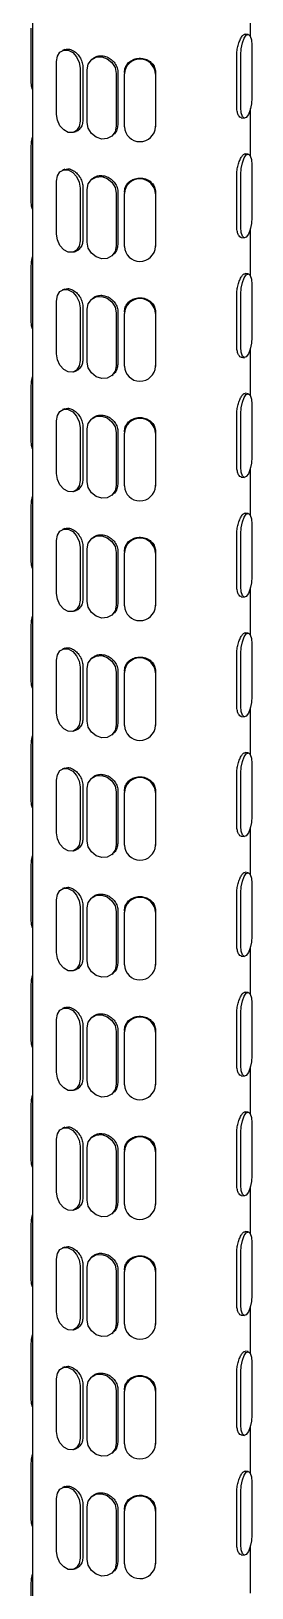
# Model space of a CAD drawing. Extents: x 0 to 951, y -2 to 427.
# Drawn here: x 307.23 to 311.65, y 148.75 to 180.01 of the extents above; entities that cross this region are included whole.
import ezdxf

# ---------------------------------------------------------------- set-up
doc = ezdxf.new("R2010")
doc.units = 0
doc.header["$LTSCALE"] = 23.1
doc.header["$MEASUREMENT"] = 0
doc.layers.get('0').update_dxf_attribs({"linetype": 'CONTINUOUS'})

msp = doc.modelspace()

# ---------------------------------------------------------------- linework, layer by layer
at = {"color": 7, "linetype": 'Continuous', "lineweight": 25}
for p, q in [((307.253, 197.255), (307.253, 125.366)), ((311.628, 179.896), (311.628, 180.854)), ((307.226, 179.004), (307.226, 180.064)), ((311.583, 179.939), (311.522, 179.947)), ((311.655, 179.727), (311.655, 178.666)), ((307.902, 179.636), (307.858, 179.619)), ((308.462, 179.452), (308.436, 179.429)), ((311.354, 178.481), (311.354, 179.542)), ((311.433, 178.471), (311.433, 179.532)), ((307.734, 178.335), (307.734, 179.396)), ((308.207, 179.26), (308.207, 178.199)), ((308.263, 179.281), (308.263, 178.22)), ((308.35, 178.171), (308.35, 179.231)), ((308.934, 179.157), (308.934, 178.097)), ((308.964, 179.184), (308.964, 178.123)), ((309.098, 179.187), (309.097, 179.159)), ((309.097, 178.086), (309.097, 179.147)), ((309.722, 179.144), (309.722, 178.084)), ((309.723, 179.173), (309.723, 178.112)), ((311.443, 178.267), (311.505, 178.259)), ((311.628, 177.491), (311.628, 178.45)), ((308.083, 177.976), (308.127, 177.993)), ((308.848, 177.899), (308.874, 177.922)), ((309.722, 178.072), (309.723, 178.1)), ((307.226, 176.6), (307.226, 177.66)), ((311.583, 177.535), (311.522, 177.543)), ((307.902, 177.232), (307.858, 177.215)), ((311.655, 177.323), (311.655, 176.262)), ((307.734, 175.931), (307.734, 176.992)), ((308.462, 177.048), (308.436, 177.025)), ((311.354, 176.077), (311.354, 177.138)), ((311.433, 176.067), (311.433, 177.128)), ((308.207, 176.856), (308.207, 175.795)), ((308.263, 176.877), (308.263, 175.816)), ((308.35, 175.767), (308.35, 176.827)), ((308.934, 176.753), (308.934, 175.693)), ((308.964, 176.78), (308.964, 175.719)), ((309.098, 176.783), (309.097, 176.754)), ((309.097, 175.682), (309.097, 176.743)), ((309.722, 176.74), (309.722, 175.679)), ((309.723, 176.768), (309.723, 175.708)), ((311.628, 175.087), (311.628, 176.046)), ((309.722, 175.668), (309.723, 175.696)), ((311.443, 175.862), (311.505, 175.855)), ((308.083, 175.571), (308.127, 175.589)), ((308.848, 175.495), (308.874, 175.518)), ((307.226, 174.195), (307.226, 175.256)), ((311.583, 175.131), (311.522, 175.139)), ((307.902, 174.828), (307.858, 174.811)), ((311.354, 173.673), (311.354, 174.734)), ((311.433, 173.663), (311.433, 174.724)), ((311.655, 174.918), (311.655, 173.858)), ((307.734, 173.527), (307.734, 174.587)), ((308.207, 174.451), (308.207, 173.391)), ((308.263, 174.473), (308.263, 173.412)), ((308.35, 173.362), (308.35, 174.423)), ((308.462, 174.644), (308.436, 174.621)), ((308.934, 174.349), (308.934, 173.288)), ((308.964, 174.376), (308.964, 173.315)), ((309.098, 174.378), (309.097, 174.35)), ((309.097, 173.278), (309.097, 174.339)), ((309.722, 174.336), (309.722, 173.275)), ((309.723, 174.364), (309.723, 173.304)), ((311.628, 172.683), (311.628, 173.642)), ((308.083, 173.167), (308.127, 173.184)), ((309.722, 173.264), (309.723, 173.292)), ((311.443, 173.458), (311.505, 173.45)), ((307.226, 171.791), (307.226, 172.852)), ((308.848, 173.091), (308.874, 173.114)), ((311.583, 172.727), (311.522, 172.735)), ((307.902, 172.424), (307.858, 172.407)), ((308.462, 172.24), (308.436, 172.217)), ((311.354, 171.269), (311.354, 172.33)), ((311.433, 171.259), (311.433, 172.32)), ((311.655, 172.514), (311.655, 171.454)), ((307.734, 171.123), (307.734, 172.183)), ((308.207, 172.047), (308.207, 170.987)), ((308.263, 172.069), (308.263, 171.008)), ((308.35, 170.958), (308.35, 172.019)), ((308.934, 171.945), (308.934, 170.884)), ((308.964, 171.971), (308.964, 170.911)), ((309.098, 171.974), (309.097, 171.946)), ((309.097, 170.874), (309.097, 171.935)), ((309.722, 171.932), (309.722, 170.871)), ((309.723, 171.96), (309.723, 170.899)), ((311.443, 171.054), (311.505, 171.046)), ((311.628, 170.279), (311.628, 171.237)), ((308.083, 170.763), (308.127, 170.78)), ((308.848, 170.686), (308.874, 170.709)), ((309.722, 170.86), (309.723, 170.888)), ((307.226, 169.387), (307.226, 170.448)), ((311.583, 170.323), (311.522, 170.331)), ((311.655, 170.11), (311.655, 169.049)), ((307.734, 168.718), (307.734, 169.779)), ((307.902, 170.02), (307.858, 170.003)), ((308.462, 169.836), (308.436, 169.813)), ((311.354, 168.865), (311.354, 169.925)), ((311.433, 168.855), (311.433, 169.915)), ((308.207, 169.643), (308.207, 168.582)), ((308.263, 169.664), (308.263, 168.604)), ((308.35, 168.554), (308.35, 169.615)), ((308.934, 169.541), (308.934, 168.48)), ((308.964, 169.567), (308.964, 168.507)), ((309.098, 169.57), (309.097, 169.542)), ((309.097, 168.47), (309.097, 169.53)), ((309.722, 169.528), (309.722, 168.467)), ((309.723, 169.556), (309.723, 168.495)), ((311.628, 167.875), (311.628, 168.833)), ((309.722, 168.455), (309.723, 168.484)), ((311.443, 168.65), (311.505, 168.642)), ((308.083, 168.359), (308.127, 168.376)), ((308.848, 168.282), (308.874, 168.305)), ((307.226, 166.983), (307.226, 168.044)), ((311.583, 167.919), (311.522, 167.926)), ((307.902, 167.616), (307.858, 167.598)), ((311.655, 167.706), (311.655, 166.645)), ((307.734, 166.314), (307.734, 167.375)), ((308.207, 167.239), (308.207, 166.178)), ((308.263, 167.26), (308.263, 166.2)), ((308.35, 166.15), (308.35, 167.211)), ((308.462, 167.431), (308.436, 167.408)), ((311.354, 166.461), (311.354, 167.521)), ((311.433, 166.451), (311.433, 167.511)), ((308.934, 167.137), (308.934, 166.076)), ((308.964, 167.163), (308.964, 166.102)), ((309.098, 167.166), (309.097, 167.138)), ((309.097, 166.066), (309.097, 167.126)), ((309.722, 167.123), (309.722, 166.063)), ((309.723, 167.152), (309.723, 166.091)), ((311.628, 165.471), (311.628, 166.429)), ((308.083, 165.955), (308.127, 165.972)), ((309.722, 166.051), (309.723, 166.08)), ((311.443, 166.246), (311.505, 166.238)), ((308.848, 165.878), (308.874, 165.901)), ((307.226, 164.579), (307.226, 165.639)), ((311.583, 165.514), (311.522, 165.522)), ((307.902, 165.211), (307.858, 165.194)), ((308.462, 165.027), (308.436, 165.004)), ((311.354, 164.056), (311.354, 165.117)), ((311.433, 164.046), (311.433, 165.107)), ((311.655, 165.302), (311.655, 164.241)), ((307.734, 163.91), (307.734, 164.971)), ((308.207, 164.835), (308.207, 163.774)), ((308.263, 164.856), (308.263, 163.795)), ((308.35, 163.746), (308.35, 164.806)), ((308.934, 164.732), (308.934, 163.672)), ((308.964, 164.759), (308.964, 163.698)), ((309.098, 164.762), (309.097, 164.734)), ((309.097, 163.661), (309.097, 164.722)), ((309.722, 164.719), (309.722, 163.659)), ((309.723, 164.748), (309.723, 163.687)), ((311.443, 163.842), (311.505, 163.834)), ((311.628, 163.067), (311.628, 164.025)), ((308.083, 163.551), (308.127, 163.568)), ((308.848, 163.474), (308.874, 163.497)), ((309.722, 163.647), (309.723, 163.675)), ((307.226, 162.175), (307.226, 163.235)), ((311.583, 163.11), (311.522, 163.118)), ((311.655, 162.898), (311.655, 161.837)), ((307.734, 161.506), (307.734, 162.567)), ((307.902, 162.807), (307.858, 162.79)), ((308.462, 162.623), (308.436, 162.6)), ((311.354, 161.652), (311.354, 162.713)), ((311.433, 161.642), (311.433, 162.703)), ((308.207, 162.431), (308.207, 161.37)), ((308.263, 162.452), (308.263, 161.391)), ((308.35, 161.342), (308.35, 162.402)), ((308.934, 162.328), (308.934, 161.268)), ((308.964, 162.355), (308.964, 161.294)), ((309.098, 162.358), (309.097, 162.329)), ((309.097, 161.257), (309.097, 162.318)), ((309.722, 162.315), (309.722, 161.254)), ((309.723, 162.343), (309.723, 161.283)), ((311.628, 160.662), (311.628, 161.621)), ((311.443, 161.437), (311.505, 161.43)), ((308.083, 161.146), (308.127, 161.164)), ((308.848, 161.07), (308.874, 161.093)), ((309.722, 161.243), (309.723, 161.271)), ((307.226, 159.77), (307.226, 160.831)), ((311.583, 160.706), (311.522, 160.714)), ((307.902, 160.403), (307.858, 160.386)), ((311.655, 160.494), (311.655, 159.433)), ((307.734, 159.102), (307.734, 160.162)), ((308.207, 160.026), (308.207, 158.966)), ((308.263, 160.048), (308.263, 158.987)), ((308.462, 160.219), (308.436, 160.196)), ((311.354, 159.248), (311.354, 160.309)), ((311.433, 159.238), (311.433, 160.299)), ((308.35, 158.937), (308.35, 159.998)), ((308.934, 159.924), (308.934, 158.863)), ((308.964, 159.951), (308.964, 158.89)), ((309.098, 159.953), (309.097, 159.925)), ((309.097, 158.853), (309.097, 159.914)), ((309.722, 159.911), (309.722, 158.85)), ((309.723, 159.939), (309.723, 158.879)), ((311.628, 158.258), (311.628, 159.217)), ((309.722, 158.839), (309.723, 158.867)), ((311.443, 159.033), (311.505, 159.025)), ((308.083, 158.742), (308.127, 158.759)), ((308.848, 158.666), (308.874, 158.689)), ((307.226, 157.366), (307.226, 158.427)), ((311.583, 158.302), (311.522, 158.31)), ((307.902, 157.999), (307.858, 157.982)), ((311.354, 156.844), (311.354, 157.905)), ((311.433, 156.834), (311.433, 157.895)), ((311.655, 158.089), (311.655, 157.029)), ((307.734, 156.698), (307.734, 157.758)), ((308.207, 157.622), (308.207, 156.562)), ((308.263, 157.644), (308.263, 156.583)), ((308.35, 156.533), (308.35, 157.594)), ((308.462, 157.815), (308.436, 157.792)), ((308.964, 157.546), (308.964, 156.486)), ((309.098, 157.549), (309.097, 157.521)), ((309.723, 157.535), (309.723, 156.474)), ((308.934, 157.52), (308.934, 156.459)), ((309.097, 156.449), (309.097, 157.51)), ((309.722, 157.507), (309.722, 156.446)), ((311.443, 156.629), (311.505, 156.621)), ((311.628, 155.854), (311.628, 156.813)), ((308.083, 156.338), (308.127, 156.355)), ((308.848, 156.261), (308.874, 156.284)), ((309.722, 156.435), (309.723, 156.463)), ((307.226, 154.962), (307.226, 156.023)), ((311.583, 155.898), (311.522, 155.906)), ((311.655, 155.685), (311.655, 154.625)), ((307.734, 154.293), (307.734, 155.354)), ((307.902, 155.595), (307.858, 155.578)), ((308.462, 155.411), (308.436, 155.388)), ((311.354, 154.44), (311.354, 155.5)), ((311.433, 154.43), (311.433, 155.49)), ((308.207, 155.218), (308.207, 154.157)), ((308.263, 155.239), (308.263, 154.179)), ((308.35, 154.129), (308.35, 155.19)), ((308.934, 155.116), (308.934, 154.055)), ((308.964, 155.142), (308.964, 154.082)), ((309.098, 155.145), (309.097, 155.117)), ((309.097, 154.045), (309.097, 155.105)), ((309.722, 155.103), (309.722, 154.042)), ((309.723, 155.131), (309.723, 154.07)), ((311.628, 153.45), (311.628, 154.408)), ((311.443, 154.225), (311.505, 154.217)), ((308.083, 153.934), (308.127, 153.951)), ((308.848, 153.857), (308.874, 153.88)), ((309.722, 154.031), (309.723, 154.059)), ((307.226, 152.558), (307.226, 153.619)), ((311.583, 153.494), (311.522, 153.501)), ((307.902, 153.191), (307.858, 153.173)), ((311.655, 153.281), (311.655, 152.22)), ((307.734, 151.889), (307.734, 152.95)), ((308.263, 152.835), (308.263, 151.775)), ((308.462, 153.006), (308.436, 152.983)), ((311.354, 152.036), (311.354, 153.096)), ((311.433, 152.026), (311.433, 153.086)), ((308.207, 152.814), (308.207, 151.753)), ((308.35, 151.725), (308.35, 152.786)), ((308.934, 152.712), (308.934, 151.651)), ((308.964, 152.738), (308.964, 151.677)), ((309.098, 152.741), (309.097, 152.713)), ((309.097, 151.641), (309.097, 152.701)), ((309.722, 152.698), (309.722, 151.638)), ((309.723, 152.727), (309.723, 151.666)), ((311.628, 151.046), (311.628, 152.004)), ((309.722, 151.626), (309.723, 151.655)), ((311.443, 151.821), (311.505, 151.813)), ((308.083, 151.53), (308.127, 151.547)), ((308.848, 151.453), (308.874, 151.476)), ((307.226, 150.154), (307.226, 151.214)), ((311.583, 151.089), (311.522, 151.097)), ((307.902, 150.786), (307.858, 150.769)), ((311.354, 149.631), (311.354, 150.692)), ((311.433, 149.621), (311.433, 150.682)), ((311.655, 150.877), (311.655, 149.816)), ((307.734, 149.485), (307.734, 150.546)), ((308.207, 150.41), (308.207, 149.349)), ((308.263, 150.431), (308.263, 149.371)), ((308.35, 149.321), (308.35, 150.381)), ((308.462, 150.602), (308.436, 150.579)), ((308.964, 150.334), (308.964, 149.273)), ((309.098, 150.337), (309.097, 150.309)), ((308.934, 150.307), (308.934, 149.247)), ((309.097, 149.236), (309.097, 150.297)), ((309.722, 150.294), (309.722, 149.234)), ((309.723, 150.323), (309.723, 149.262)), ((311.443, 149.417), (311.505, 149.409)), ((311.628, 148.642), (311.628, 149.6)), ((308.083, 149.126), (308.127, 149.143)), ((309.722, 149.222), (309.723, 149.25)), ((307.226, 147.75), (307.226, 148.81)), ((308.848, 149.049), (308.874, 149.072))]:
    msp.add_line(p, q, dxfattribs=at)
at = {"color": 7, "linetype": 'Continuous', "lineweight": 25, "flags": 128}
for points in [[(311.433, 179.532), (311.441, 179.652), (311.465, 179.769), (311.501, 179.864), (311.544, 179.924), (311.586, 179.939), (311.622, 179.907), (311.646, 179.832), (311.655, 179.727)], [(307.734, 179.396), (307.752, 179.503), (307.803, 179.584), (307.88, 179.626), (307.97, 179.622), (308.061, 179.574), (308.138, 179.488), (308.189, 179.378), (308.207, 179.26)], [(308.35, 179.231), (308.372, 179.341), (308.435, 179.429), (308.53, 179.481), (308.642, 179.489), (308.754, 179.452), (308.848, 179.377), (308.912, 179.273), (308.934, 179.157)], [(307.253, 178.835), (307.234, 178.898), (307.226, 179.004)], [(311.655, 178.666), (311.646, 178.546), (311.622, 178.429), (311.586, 178.334), (311.544, 178.274), (311.501, 178.259), (311.465, 178.292), (311.441, 178.366), (311.433, 178.471)], [(308.207, 178.199), (308.189, 178.091), (308.138, 178.011), (308.061, 177.969), (307.97, 177.972), (307.88, 178.021), (307.803, 178.107), (307.752, 178.217), (307.734, 178.335)], [(308.934, 178.097), (308.912, 177.987), (308.848, 177.899), (308.754, 177.847), (308.642, 177.839), (308.53, 177.876), (308.435, 177.952), (308.372, 178.055), (308.35, 178.171)], [(307.226, 177.66), (307.234, 177.78), (307.253, 177.876)], [(311.433, 177.128), (311.441, 177.248), (311.465, 177.365), (311.501, 177.46), (311.544, 177.52), (311.586, 177.535), (311.622, 177.502), (311.646, 177.428), (311.655, 177.323)], [(307.734, 176.992), (307.752, 177.099), (307.803, 177.18), (307.88, 177.222), (307.97, 177.218), (308.061, 177.17), (308.138, 177.084), (308.189, 176.973), (308.207, 176.856)], [(308.35, 176.827), (308.372, 176.937), (308.435, 177.025), (308.53, 177.077), (308.642, 177.085), (308.754, 177.048), (308.848, 176.972), (308.912, 176.869), (308.934, 176.753)], [(307.253, 176.431), (307.234, 176.494), (307.226, 176.6)], [(311.655, 176.262), (311.646, 176.142), (311.622, 176.025), (311.586, 175.93), (311.544, 175.87), (311.501, 175.855), (311.465, 175.887), (311.441, 175.962), (311.433, 176.067)], [(308.207, 175.795), (308.189, 175.687), (308.138, 175.606), (308.061, 175.565), (307.97, 175.568), (307.88, 175.617), (307.803, 175.703), (307.752, 175.813), (307.734, 175.931)], [(308.934, 175.693), (308.912, 175.583), (308.848, 175.495), (308.754, 175.443), (308.642, 175.435), (308.53, 175.472), (308.435, 175.547), (308.372, 175.651), (308.35, 175.767)], [(307.226, 175.256), (307.234, 175.376), (307.253, 175.472)], [(311.433, 174.724), (311.441, 174.844), (311.465, 174.961), (311.501, 175.056), (311.544, 175.116), (311.586, 175.131), (311.622, 175.098), (311.646, 175.024), (311.655, 174.918)], [(307.734, 174.587), (307.752, 174.695), (307.803, 174.776), (307.88, 174.818), (307.97, 174.814), (308.061, 174.766), (308.138, 174.68), (308.189, 174.569), (308.207, 174.451)], [(308.35, 174.423), (308.372, 174.533), (308.435, 174.621), (308.53, 174.672), (308.642, 174.681), (308.754, 174.644), (308.848, 174.568), (308.912, 174.465), (308.934, 174.349)], [(307.253, 174.027), (307.234, 174.09), (307.226, 174.195)], [(311.655, 173.858), (311.646, 173.738), (311.622, 173.621), (311.586, 173.526), (311.544, 173.466), (311.501, 173.451), (311.465, 173.483), (311.441, 173.558), (311.433, 173.663)], [(308.207, 173.391), (308.189, 173.283), (308.138, 173.202), (308.061, 173.161), (307.97, 173.164), (307.88, 173.213), (307.803, 173.299), (307.752, 173.409), (307.734, 173.527)], [(308.934, 173.288), (308.912, 173.179), (308.848, 173.091), (308.754, 173.039), (308.642, 173.031), (308.53, 173.067), (308.435, 173.143), (308.372, 173.247), (308.35, 173.362)], [(307.226, 172.852), (307.234, 172.972), (307.253, 173.068)], [(311.433, 172.32), (311.441, 172.44), (311.465, 172.556), (311.501, 172.652), (311.544, 172.712), (311.586, 172.726), (311.622, 172.694), (311.646, 172.62), (311.655, 172.514)], [(307.734, 172.183), (307.752, 172.291), (307.803, 172.372), (307.88, 172.413), (307.97, 172.41), (308.061, 172.361), (308.138, 172.275), (308.189, 172.165), (308.207, 172.047)], [(308.35, 172.019), (308.372, 172.129), (308.435, 172.216), (308.53, 172.268), (308.642, 172.277), (308.754, 172.24), (308.848, 172.164), (308.912, 172.061), (308.934, 171.945)], [(307.253, 171.622), (307.234, 171.686), (307.226, 171.791)], [(311.655, 171.454), (311.646, 171.333), (311.622, 171.217), (311.586, 171.121), (311.544, 171.062), (311.501, 171.047), (311.465, 171.079), (311.441, 171.154), (311.433, 171.259)], [(308.207, 170.987), (308.189, 170.879), (308.138, 170.798), (308.061, 170.756), (307.97, 170.76), (307.88, 170.808), (307.803, 170.894), (307.752, 171.005), (307.734, 171.123)], [(307.226, 170.448), (307.234, 170.568), (307.253, 170.664)], [(308.934, 170.884), (308.912, 170.774), (308.848, 170.687), (308.754, 170.635), (308.642, 170.627), (308.53, 170.663), (308.435, 170.739), (308.372, 170.843), (308.35, 170.958)], [(311.433, 169.915), (311.441, 170.036), (311.465, 170.152), (311.501, 170.248), (311.544, 170.307), (311.586, 170.322), (311.622, 170.29), (311.646, 170.215), (311.655, 170.11)], [(307.734, 169.779), (307.752, 169.887), (307.803, 169.968), (307.88, 170.009), (307.97, 170.006), (308.061, 169.957), (308.138, 169.871), (308.189, 169.761), (308.207, 169.643)], [(308.35, 169.615), (308.372, 169.725), (308.435, 169.812), (308.53, 169.864), (308.642, 169.872), (308.754, 169.836), (308.848, 169.76), (308.912, 169.656), (308.934, 169.541)], [(307.253, 169.218), (307.234, 169.282), (307.226, 169.387)], [(311.655, 169.049), (311.646, 168.929), (311.622, 168.813), (311.586, 168.717), (311.544, 168.657), (311.501, 168.643), (311.465, 168.675), (311.441, 168.749), (311.433, 168.855)], [(308.207, 168.582), (308.189, 168.475), (308.138, 168.394), (308.061, 168.352), (307.97, 168.356), (307.88, 168.404), (307.803, 168.49), (307.752, 168.601), (307.734, 168.718)], [(308.934, 168.48), (308.912, 168.37), (308.848, 168.283), (308.754, 168.231), (308.642, 168.222), (308.53, 168.259), (308.435, 168.335), (308.372, 168.439), (308.35, 168.554)], [(307.226, 168.044), (307.234, 168.164), (307.253, 168.26)], [(311.433, 167.511), (311.441, 167.631), (311.465, 167.748), (311.501, 167.844), (311.544, 167.903), (311.586, 167.918), (311.622, 167.886), (311.646, 167.811), (311.655, 167.706)], [(307.734, 167.375), (307.752, 167.483), (307.803, 167.563), (307.88, 167.605), (307.97, 167.602), (308.061, 167.553), (308.138, 167.467), (308.189, 167.357), (308.207, 167.239)], [(308.35, 167.211), (308.372, 167.32), (308.435, 167.408), (308.53, 167.46), (308.642, 167.468), (308.754, 167.432), (308.848, 167.356), (308.912, 167.252), (308.934, 167.137)], [(307.253, 166.814), (307.234, 166.878), (307.226, 166.983)], [(311.655, 166.645), (311.646, 166.525), (311.622, 166.408), (311.586, 166.313), (311.544, 166.253), (311.501, 166.238), (311.465, 166.271), (311.441, 166.345), (311.433, 166.451)], [(308.207, 166.178), (308.189, 166.071), (308.138, 165.99), (308.061, 165.948), (307.97, 165.952), (307.88, 166), (307.803, 166.086), (307.752, 166.196), (307.734, 166.314)], [(308.934, 166.076), (308.912, 165.966), (308.848, 165.878), (308.754, 165.827), (308.642, 165.818), (308.53, 165.855), (308.435, 165.931), (308.372, 166.034), (308.35, 166.15)], [(307.226, 165.639), (307.234, 165.76), (307.253, 165.856)], [(311.433, 165.107), (311.441, 165.227), (311.465, 165.344), (311.501, 165.439), (311.544, 165.499), (311.586, 165.514), (311.622, 165.482), (311.646, 165.407), (311.655, 165.302)], [(307.734, 164.971), (307.752, 165.078), (307.803, 165.159), (307.88, 165.201), (307.97, 165.197), (308.061, 165.149), (308.138, 165.063), (308.189, 164.953), (308.207, 164.835)], [(308.35, 164.806), (308.372, 164.916), (308.435, 165.004), (308.53, 165.056), (308.642, 165.064), (308.754, 165.027), (308.848, 164.952), (308.912, 164.848), (308.934, 164.732)], [(307.253, 164.41), (307.234, 164.473), (307.226, 164.579)], [(311.655, 164.241), (311.646, 164.121), (311.622, 164.004), (311.586, 163.909), (311.544, 163.849), (311.501, 163.834), (311.465, 163.867), (311.441, 163.941), (311.433, 164.046)], [(308.207, 163.774), (308.189, 163.666), (308.138, 163.586), (308.061, 163.544), (307.97, 163.547), (307.88, 163.596), (307.803, 163.682), (307.752, 163.792), (307.734, 163.91)], [(308.934, 163.672), (308.912, 163.562), (308.848, 163.474), (308.754, 163.422), (308.642, 163.414), (308.53, 163.451), (308.435, 163.527), (308.372, 163.63), (308.35, 163.746)], [(307.226, 163.235), (307.234, 163.355), (307.253, 163.451)], [(311.433, 162.703), (311.441, 162.823), (311.465, 162.94), (311.501, 163.035), (311.544, 163.095), (311.586, 163.11), (311.622, 163.077), (311.646, 163.003), (311.655, 162.898)], [(307.734, 162.567), (307.752, 162.674), (307.803, 162.755), (307.88, 162.797), (307.97, 162.793), (308.061, 162.745), (308.138, 162.659), (308.189, 162.548), (308.207, 162.431)], [(308.35, 162.402), (308.372, 162.512), (308.435, 162.6), (308.53, 162.652), (308.642, 162.66), (308.754, 162.623), (308.848, 162.547), (308.912, 162.444), (308.934, 162.328)], [(307.253, 162.006), (307.234, 162.069), (307.226, 162.175)], [(311.655, 161.837), (311.646, 161.717), (311.622, 161.6), (311.586, 161.505), (311.544, 161.445), (311.501, 161.43), (311.465, 161.462), (311.441, 161.537), (311.433, 161.642)], [(308.207, 161.37), (308.189, 161.262), (308.138, 161.181), (308.061, 161.14), (307.97, 161.143), (307.88, 161.192), (307.803, 161.278), (307.752, 161.388), (307.734, 161.506)], [(308.934, 161.268), (308.912, 161.158), (308.848, 161.07), (308.754, 161.018), (308.642, 161.01), (308.53, 161.047), (308.435, 161.122), (308.372, 161.226), (308.35, 161.342)], [(307.226, 160.831), (307.234, 160.951), (307.253, 161.047)], [(311.433, 160.299), (311.441, 160.419), (311.465, 160.536), (311.501, 160.631), (311.544, 160.691), (311.586, 160.706), (311.622, 160.673), (311.646, 160.599), (311.655, 160.494)], [(307.734, 160.162), (307.752, 160.27), (307.803, 160.351), (307.88, 160.393), (307.97, 160.389), (308.061, 160.341), (308.138, 160.255), (308.189, 160.144), (308.207, 160.026)], [(308.35, 159.998), (308.372, 160.108), (308.435, 160.196), (308.53, 160.247), (308.642, 160.256), (308.754, 160.219), (308.848, 160.143), (308.912, 160.04), (308.934, 159.924)], [(307.253, 159.602), (307.234, 159.665), (307.226, 159.77)], [(311.655, 159.433), (311.646, 159.313), (311.622, 159.196), (311.586, 159.101), (311.544, 159.041), (311.501, 159.026), (311.465, 159.058), (311.441, 159.133), (311.433, 159.238)], [(308.207, 158.966), (308.189, 158.858), (308.138, 158.777), (308.061, 158.736), (307.97, 158.739), (307.88, 158.788), (307.803, 158.874), (307.752, 158.984), (307.734, 159.102)], [(308.934, 158.863), (308.912, 158.754), (308.848, 158.666), (308.754, 158.614), (308.642, 158.606), (308.53, 158.642), (308.435, 158.718), (308.372, 158.822), (308.35, 158.937)], [(307.226, 158.427), (307.234, 158.547), (307.253, 158.643)], [(311.433, 157.895), (311.441, 158.015), (311.465, 158.131), (311.501, 158.227), (311.544, 158.287), (311.586, 158.301), (311.622, 158.269), (311.646, 158.195), (311.655, 158.089)], [(307.734, 157.758), (307.752, 157.866), (307.803, 157.947), (307.88, 157.989), (307.97, 157.985), (308.061, 157.936), (308.138, 157.85), (308.189, 157.74), (308.207, 157.622)], [(308.35, 157.594), (308.372, 157.704), (308.435, 157.791), (308.53, 157.843), (308.642, 157.852), (308.754, 157.815), (308.848, 157.739), (308.912, 157.636), (308.934, 157.52)], [(307.253, 157.197), (307.234, 157.261), (307.226, 157.366)], [(311.655, 157.029), (311.646, 156.909), (311.622, 156.792), (311.586, 156.696), (311.544, 156.637), (311.501, 156.622), (311.465, 156.654), (311.441, 156.729), (311.433, 156.834)], [(308.207, 156.562), (308.189, 156.454), (308.138, 156.373), (308.061, 156.331), (307.97, 156.335), (307.88, 156.383), (307.803, 156.469), (307.752, 156.58), (307.734, 156.698)], [(308.934, 156.459), (308.912, 156.349), (308.848, 156.262), (308.754, 156.21), (308.642, 156.202), (308.53, 156.238), (308.435, 156.314), (308.372, 156.418), (308.35, 156.533)], [(307.226, 156.023), (307.234, 156.143), (307.253, 156.239)], [(311.433, 155.49), (311.441, 155.611), (311.465, 155.727), (311.501, 155.823), (311.544, 155.882), (311.586, 155.897), (311.622, 155.865), (311.646, 155.791), (311.655, 155.685)], [(307.734, 155.354), (307.752, 155.462), (307.803, 155.543), (307.88, 155.584), (307.97, 155.581), (308.061, 155.532), (308.138, 155.446), (308.189, 155.336), (308.207, 155.218)], [(308.35, 155.19), (308.372, 155.3), (308.435, 155.387), (308.53, 155.439), (308.642, 155.447), (308.754, 155.411), (308.848, 155.335), (308.912, 155.231), (308.934, 155.116)], [(307.253, 154.793), (307.234, 154.857), (307.226, 154.962)], [(311.655, 154.625), (311.646, 154.504), (311.622, 154.388), (311.586, 154.292), (311.544, 154.233), (311.501, 154.218), (311.465, 154.25), (311.441, 154.324), (311.433, 154.43)], [(308.207, 154.157), (308.189, 154.05), (308.138, 153.969), (308.061, 153.927), (307.97, 153.931), (307.88, 153.979), (307.803, 154.065), (307.752, 154.176), (307.734, 154.293)], [(308.934, 154.055), (308.912, 153.945), (308.848, 153.858), (308.754, 153.806), (308.642, 153.797), (308.53, 153.834), (308.435, 153.91), (308.372, 154.014), (308.35, 154.129)], [(307.226, 153.619), (307.234, 153.739), (307.253, 153.835)], [(311.433, 153.086), (311.441, 153.206), (311.465, 153.323), (311.501, 153.419), (311.544, 153.478), (311.586, 153.493), (311.622, 153.461), (311.646, 153.386), (311.655, 153.281)], [(307.734, 152.95), (307.752, 153.058), (307.803, 153.138), (307.88, 153.18), (307.97, 153.177), (308.061, 153.128), (308.138, 153.042), (308.189, 152.932), (308.207, 152.814)], [(308.35, 152.786), (308.372, 152.896), (308.435, 152.983), (308.53, 153.035), (308.642, 153.043), (308.754, 153.007), (308.848, 152.931), (308.912, 152.827), (308.934, 152.712)], [(307.253, 152.389), (307.234, 152.453), (307.226, 152.558)], [(311.655, 152.22), (311.646, 152.1), (311.622, 151.983), (311.586, 151.888), (311.544, 151.828), (311.501, 151.813), (311.465, 151.846), (311.441, 151.92), (311.433, 152.026)], [(308.207, 151.753), (308.189, 151.646), (308.138, 151.565), (308.061, 151.523), (307.97, 151.527), (307.88, 151.575), (307.803, 151.661), (307.752, 151.771), (307.734, 151.889)], [(308.934, 151.651), (308.912, 151.541), (308.848, 151.453), (308.754, 151.402), (308.642, 151.393), (308.53, 151.43), (308.435, 151.506), (308.372, 151.609), (308.35, 151.725)], [(307.226, 151.214), (307.234, 151.335), (307.253, 151.431)], [(311.433, 150.682), (311.441, 150.802), (311.465, 150.919), (311.501, 151.014), (311.544, 151.074), (311.586, 151.089), (311.622, 151.057), (311.646, 150.982), (311.655, 150.877)], [(307.734, 150.546), (307.752, 150.653), (307.803, 150.734), (307.88, 150.776), (307.97, 150.772), (308.061, 150.724), (308.138, 150.638), (308.189, 150.528), (308.207, 150.41)], [(308.35, 150.381), (308.372, 150.491), (308.435, 150.579), (308.53, 150.631), (308.642, 150.639), (308.754, 150.603), (308.848, 150.527), (308.912, 150.423), (308.934, 150.307)], [(307.253, 149.985), (307.234, 150.048), (307.226, 150.154)], [(311.655, 149.816), (311.646, 149.696), (311.622, 149.579), (311.586, 149.484), (311.544, 149.424), (311.501, 149.409), (311.465, 149.442), (311.441, 149.516), (311.433, 149.621)], [(308.207, 149.349), (308.189, 149.242), (308.138, 149.161), (308.061, 149.119), (307.97, 149.122), (307.88, 149.171), (307.803, 149.257), (307.752, 149.367), (307.734, 149.485)], [(308.934, 149.247), (308.912, 149.137), (308.848, 149.049), (308.754, 148.997), (308.642, 148.989), (308.53, 149.026), (308.435, 149.102), (308.372, 149.205), (308.35, 149.321)], [(307.226, 148.81), (307.234, 148.93), (307.253, 149.026)]]:
    msp.add_lwpolyline(points, dxfattribs=at)
at = {"color": 7, "linetype": 'Continuous', "lineweight": 25}
for centre, start, end in [((309.409, 179.131), 2.449, 177.0264), ((309.409, 178.1), 182.449, 357.0264), ((309.409, 176.727), 2.449, 177.0264), ((309.409, 175.696), 182.449, 357.0264), ((309.409, 174.323), 2.449, 177.0264), ((309.409, 173.291), 182.449, 357.0264), ((309.409, 171.918), 2.449, 177.0264), ((309.409, 170.887), 182.4481, 357.0273), ((309.409, 169.514), 2.4481, 177.0273), ((309.409, 168.483), 182.449, 357.0264), ((309.409, 167.11), 2.449, 177.0264), ((309.409, 166.079), 182.449, 357.0264), ((309.409, 164.706), 2.449, 177.0264), ((309.409, 163.675), 182.449, 357.0264), ((309.409, 162.302), 2.449, 177.0264), ((309.409, 161.271), 182.449, 357.0264), ((309.409, 159.898), 2.449, 177.0264), ((309.409, 158.866), 182.449, 357.0264), ((309.409, 157.493), 2.449, 177.0264), ((309.409, 156.462), 182.4485, 357.0269), ((309.409, 155.089), 2.4485, 177.0269), ((309.409, 154.058), 182.449, 357.0264), ((309.409, 152.685), 2.449, 177.0264), ((309.409, 151.654), 182.449, 357.0264), ((309.409, 150.281), 2.4483, 177.0271), ((309.409, 149.25), 182.4485, 357.0269)]:
    msp.add_arc(centre, 0.313, start, end, dxfattribs=at)
for points, knots in [([(311.354, 179.542), (311.355, 179.576), (311.359, 179.644), (311.384, 179.747), (311.419, 179.838), (311.46, 179.906), (311.496, 179.945), (311.514, 179.944), (311.521, 179.944)], [0, 0, 0, 0, 0.173373, 0.346706, 0.521145, 0.696334, 0.87032, 1, 1, 1, 1]), ([(307.903, 179.634), (307.921, 179.639), (307.962, 179.653), (308.038, 179.634), (308.117, 179.586), (308.188, 179.511), (308.24, 179.418), (308.261, 179.337), (308.262, 179.293), (308.263, 179.281)], [0, 0, 0, 0, 0.131027, 0.293649, 0.455099, 0.617117, 0.780572, 0.944127, 1, 1, 1, 1]), ([(308.464, 179.449), (308.479, 179.462), (308.516, 179.495), (308.598, 179.514), (308.696, 179.508), (308.794, 179.47), (308.877, 179.404), (308.938, 179.317), (308.962, 179.24), (308.964, 179.195), (308.964, 179.184)], [0, 0, 0, 0, 0.093398, 0.237148, 0.379909, 0.521642, 0.663875, 0.807369, 0.95095, 1, 1, 1, 1]), ([(309.098, 179.175), (309.102, 179.208), (309.108, 179.274), (309.161, 179.359), (309.24, 179.423), (309.339, 179.46), (309.445, 179.465), (309.547, 179.438), (309.635, 179.382), (309.697, 179.303), (309.721, 179.228), (309.723, 179.184), (309.723, 179.173)], [0, 0, 0, 0, 0.106623, 0.213222, 0.320501, 0.428241, 0.535241, 0.64147, 0.748073, 0.855622, 0.963237, 1, 1, 1, 1]), ([(311.444, 178.27), (311.44, 178.269), (311.424, 178.266), (311.396, 178.296), (311.366, 178.357), (311.355, 178.426), (311.354, 178.47), (311.354, 178.481)], [0, 0, 0, 0, 0.06877, 0.345657, 0.625018, 0.904513, 1, 1, 1, 1]), ([(308.263, 178.22), (308.26, 178.188), (308.254, 178.123), (308.208, 178.047), (308.163, 178.003), (308.132, 177.996), (308.127, 177.995)], [0, 0, 0, 0, 0.31174, 0.6233888, 0.9370603, 1, 1, 1, 1]), ([(308.964, 178.123), (308.96, 178.091), (308.953, 178.026), (308.916, 177.957), (308.881, 177.932), (308.872, 177.925)], [0, 0, 0, 0, 0.425648, 0.851171, 1, 1, 1, 1]), ([(311.354, 177.138), (311.355, 177.172), (311.359, 177.24), (311.384, 177.343), (311.419, 177.434), (311.46, 177.502), (311.496, 177.541), (311.514, 177.54), (311.521, 177.54)], [0, 0, 0, 0, 0.173374, 0.346708, 0.521147, 0.696337, 0.870323, 1, 1, 1, 1]), ([(307.903, 177.229), (307.921, 177.235), (307.962, 177.249), (308.038, 177.229), (308.117, 177.181), (308.188, 177.107), (308.24, 177.013), (308.261, 176.933), (308.262, 176.888), (308.263, 176.877)], [0, 0, 0, 0, 0.131028, 0.29365, 0.455097, 0.617115, 0.780571, 0.944127, 1, 1, 1, 1]), ([(308.464, 177.045), (308.479, 177.058), (308.516, 177.091), (308.598, 177.11), (308.696, 177.104), (308.794, 177.065), (308.877, 177), (308.938, 176.913), (308.962, 176.836), (308.964, 176.791), (308.964, 176.78)], [0, 0, 0, 0, 0.093399, 0.237148, 0.37991, 0.521641, 0.663873, 0.807368, 0.95095, 1, 1, 1, 1]), ([(309.098, 176.771), (309.102, 176.804), (309.108, 176.87), (309.161, 176.955), (309.24, 177.019), (309.339, 177.055), (309.445, 177.06), (309.547, 177.034), (309.635, 176.978), (309.697, 176.899), (309.721, 176.824), (309.723, 176.78), (309.723, 176.768)], [0, 0, 0, 0, 0.106624, 0.213223, 0.320502, 0.428242, 0.535242, 0.641469, 0.748073, 0.855622, 0.963237, 1, 1, 1, 1]), ([(311.444, 175.866), (311.44, 175.865), (311.424, 175.862), (311.396, 175.892), (311.366, 175.953), (311.355, 176.022), (311.354, 176.066), (311.354, 176.077)], [0, 0, 0, 0, 0.06877, 0.345657, 0.625018, 0.904513, 1, 1, 1, 1]), ([(308.263, 175.816), (308.26, 175.784), (308.254, 175.719), (308.208, 175.643), (308.163, 175.599), (308.132, 175.592), (308.127, 175.591)], [0, 0, 0, 0, 0.31174, 0.6233888, 0.9370603, 1, 1, 1, 1]), ([(308.964, 175.719), (308.96, 175.687), (308.953, 175.622), (308.916, 175.553), (308.881, 175.527), (308.872, 175.521)], [0, 0, 0, 0, 0.425648, 0.851171, 1, 1, 1, 1]), ([(311.354, 174.734), (311.355, 174.768), (311.359, 174.836), (311.384, 174.939), (311.419, 175.03), (311.46, 175.098), (311.496, 175.137), (311.514, 175.136), (311.521, 175.136)], [0, 0, 0, 0, 0.173374, 0.346698, 0.521146, 0.696336, 0.870323, 1, 1, 1, 1]), ([(307.903, 174.825), (307.921, 174.831), (307.962, 174.844), (308.038, 174.825), (308.117, 174.777), (308.188, 174.702), (308.24, 174.609), (308.261, 174.529), (308.262, 174.484), (308.263, 174.473)], [0, 0, 0, 0, 0.131028, 0.29365, 0.455097, 0.617116, 0.780582, 0.944127, 1, 1, 1, 1]), ([(308.464, 174.641), (308.479, 174.654), (308.516, 174.686), (308.598, 174.706), (308.696, 174.7), (308.794, 174.661), (308.877, 174.596), (308.938, 174.509), (308.962, 174.431), (308.964, 174.387), (308.964, 174.376)], [0, 0, 0, 0, 0.093399, 0.237149, 0.379911, 0.521642, 0.663874, 0.807377, 0.95095, 1, 1, 1, 1]), ([(309.098, 174.367), (309.102, 174.4), (309.108, 174.465), (309.161, 174.551), (309.24, 174.615), (309.339, 174.651), (309.445, 174.656), (309.547, 174.63), (309.635, 174.574), (309.697, 174.495), (309.721, 174.42), (309.723, 174.376), (309.723, 174.364)], [0, 0, 0, 0, 0.106624, 0.213217, 0.320501, 0.428242, 0.535242, 0.64147, 0.748073, 0.855629, 0.963237, 1, 1, 1, 1]), ([(311.444, 173.461), (311.44, 173.461), (311.424, 173.458), (311.396, 173.488), (311.366, 173.549), (311.355, 173.618), (311.354, 173.662), (311.354, 173.673)], [0, 0, 0, 0, 0.06877, 0.345656, 0.625, 0.904514, 1, 1, 1, 1]), ([(308.263, 173.412), (308.26, 173.38), (308.254, 173.315), (308.208, 173.239), (308.163, 173.194), (308.132, 173.188), (308.127, 173.187)], [0, 0, 0, 0, 0.3117386, 0.6234054, 0.9370606, 1, 1, 1, 1]), ([(308.964, 173.315), (308.96, 173.283), (308.953, 173.218), (308.916, 173.148), (308.881, 173.123), (308.872, 173.117)], [0, 0, 0, 0, 0.425645, 0.851192, 1, 1, 1, 1]), ([(311.354, 172.33), (311.355, 172.364), (311.359, 172.431), (311.384, 172.535), (311.419, 172.626), (311.46, 172.694), (311.496, 172.733), (311.514, 172.732), (311.521, 172.732)], [0, 0, 0, 0, 0.173374, 0.346698, 0.521146, 0.696336, 0.870323, 1, 1, 1, 1]), ([(307.903, 172.421), (307.921, 172.427), (307.962, 172.44), (308.038, 172.421), (308.117, 172.373), (308.188, 172.298), (308.24, 172.205), (308.261, 172.125), (308.262, 172.08), (308.263, 172.069)], [0, 0, 0, 0, 0.131028, 0.29365, 0.455097, 0.617116, 0.780582, 0.944127, 1, 1, 1, 1]), ([(308.464, 172.237), (308.479, 172.249), (308.516, 172.282), (308.598, 172.302), (308.696, 172.296), (308.794, 172.257), (308.877, 172.192), (308.938, 172.105), (308.962, 172.027), (308.964, 171.983), (308.964, 171.971)], [0, 0, 0, 0, 0.093399, 0.237149, 0.379911, 0.521642, 0.663874, 0.807377, 0.95095, 1, 1, 1, 1]), ([(309.098, 171.963), (309.102, 171.996), (309.108, 172.061), (309.161, 172.146), (309.24, 172.211), (309.339, 172.247), (309.445, 172.252), (309.547, 172.225), (309.635, 172.17), (309.697, 172.091), (309.721, 172.016), (309.723, 171.971), (309.723, 171.96)], [0, 0, 0, 0, 0.106624, 0.213217, 0.320501, 0.428242, 0.535242, 0.64147, 0.748073, 0.855629, 0.963237, 1, 1, 1, 1]), ([(308.263, 171.008), (308.26, 170.975), (308.254, 170.911), (308.208, 170.835), (308.163, 170.79), (308.132, 170.784), (308.127, 170.783)], [0, 0, 0, 0, 0.311734, 0.623396, 0.937062, 1, 1, 1, 1]), ([(311.444, 171.057), (311.44, 171.057), (311.424, 171.054), (311.396, 171.084), (311.366, 171.145), (311.355, 171.214), (311.354, 171.258), (311.354, 171.269)], [0, 0, 0, 0, 0.06877, 0.345656, 0.625, 0.904514, 1, 1, 1, 1]), ([(308.964, 170.911), (308.96, 170.878), (308.953, 170.814), (308.916, 170.744), (308.881, 170.719), (308.872, 170.713)], [0, 0, 0, 0, 0.425645, 0.851192, 1, 1, 1, 1]), ([(307.903, 170.017), (307.921, 170.023), (307.962, 170.036), (308.038, 170.017), (308.117, 169.969), (308.188, 169.894), (308.24, 169.801), (308.261, 169.721), (308.262, 169.676), (308.263, 169.664)], [0, 0, 0, 0, 0.131027, 0.293649, 0.455098, 0.617116, 0.780572, 0.944127, 1, 1, 1, 1]), ([(311.354, 169.925), (311.355, 169.959), (311.359, 170.027), (311.384, 170.131), (311.419, 170.222), (311.46, 170.29), (311.496, 170.329), (311.514, 170.328), (311.521, 170.327)], [0, 0, 0, 0, 0.173372, 0.346704, 0.521149, 0.696337, 0.870321, 1, 1, 1, 1]), ([(308.464, 169.832), (308.479, 169.845), (308.516, 169.878), (308.598, 169.898), (308.696, 169.891), (308.794, 169.853), (308.877, 169.787), (308.938, 169.701), (308.962, 169.623), (308.964, 169.579), (308.964, 169.567)], [0, 0, 0, 0, 0.0934047, 0.2371529, 0.3799133, 0.5216454, 0.6638767, 0.8073698, 0.9509506, 1, 1, 1, 1]), ([(309.098, 169.559), (309.102, 169.592), (309.108, 169.657), (309.161, 169.742), (309.24, 169.806), (309.339, 169.843), (309.445, 169.848), (309.547, 169.821), (309.635, 169.766), (309.697, 169.686), (309.721, 169.612), (309.723, 169.567), (309.723, 169.556)], [0, 0, 0, 0, 0.106623, 0.213221, 0.320504, 0.428244, 0.535243, 0.641472, 0.748075, 0.855623, 0.963237, 1, 1, 1, 1]), ([(311.444, 168.653), (311.44, 168.653), (311.424, 168.65), (311.396, 168.679), (311.366, 168.74), (311.355, 168.81), (311.354, 168.854), (311.354, 168.865)], [0, 0, 0, 0, 0.0687711, 0.3456632, 0.6250121, 0.9045316, 1, 1, 1, 1]), ([(308.263, 168.604), (308.26, 168.571), (308.254, 168.506), (308.208, 168.431), (308.163, 168.386), (308.132, 168.38), (308.127, 168.379)], [0, 0, 0, 0, 0.311719, 0.623388, 0.93706, 1, 1, 1, 1]), ([(308.964, 168.507), (308.96, 168.474), (308.953, 168.41), (308.916, 168.34), (308.881, 168.315), (308.872, 168.308)], [0, 0, 0, 0, 0.42562, 0.851171, 1, 1, 1, 1]), ([(311.354, 167.521), (311.355, 167.555), (311.359, 167.623), (311.384, 167.727), (311.419, 167.818), (311.46, 167.886), (311.496, 167.924), (311.514, 167.924), (311.521, 167.923)], [0, 0, 0, 0, 0.173373, 0.346706, 0.521145, 0.696334, 0.87032, 1, 1, 1, 1]), ([(307.903, 167.613), (307.921, 167.619), (307.962, 167.632), (308.038, 167.613), (308.117, 167.565), (308.188, 167.49), (308.24, 167.397), (308.261, 167.316), (308.262, 167.272), (308.263, 167.26)], [0, 0, 0, 0, 0.131027, 0.293649, 0.455099, 0.617117, 0.780572, 0.944127, 1, 1, 1, 1]), ([(308.464, 167.428), (308.479, 167.441), (308.516, 167.474), (308.598, 167.494), (308.696, 167.487), (308.794, 167.449), (308.877, 167.383), (308.938, 167.297), (308.962, 167.219), (308.964, 167.174), (308.964, 167.163)], [0, 0, 0, 0, 0.093398, 0.237148, 0.379909, 0.521642, 0.663875, 0.807369, 0.95095, 1, 1, 1, 1]), ([(309.098, 167.155), (309.102, 167.187), (309.108, 167.253), (309.161, 167.338), (309.24, 167.402), (309.339, 167.439), (309.445, 167.444), (309.547, 167.417), (309.635, 167.362), (309.697, 167.282), (309.721, 167.207), (309.723, 167.163), (309.723, 167.152)], [0, 0, 0, 0, 0.106623, 0.213222, 0.320501, 0.428241, 0.535241, 0.64147, 0.748073, 0.855622, 0.963237, 1, 1, 1, 1]), ([(311.444, 166.249), (311.44, 166.248), (311.424, 166.245), (311.396, 166.275), (311.366, 166.336), (311.355, 166.406), (311.354, 166.449), (311.354, 166.461)], [0, 0, 0, 0, 0.06877, 0.345657, 0.625018, 0.904513, 1, 1, 1, 1]), ([(308.263, 166.2), (308.26, 166.167), (308.254, 166.102), (308.208, 166.027), (308.163, 165.982), (308.132, 165.976), (308.127, 165.975)], [0, 0, 0, 0, 0.31174, 0.6233888, 0.9370603, 1, 1, 1, 1]), ([(308.964, 166.102), (308.96, 166.07), (308.953, 166.005), (308.916, 165.936), (308.881, 165.911), (308.872, 165.904)], [0, 0, 0, 0, 0.425648, 0.851171, 1, 1, 1, 1]), ([(311.354, 165.117), (311.355, 165.151), (311.359, 165.219), (311.384, 165.322), (311.419, 165.413), (311.46, 165.482), (311.496, 165.52), (311.514, 165.519), (311.521, 165.519)], [0, 0, 0, 0, 0.173374, 0.346698, 0.521146, 0.696336, 0.870323, 1, 1, 1, 1]), ([(307.903, 165.209), (307.921, 165.215), (307.962, 165.228), (308.038, 165.209), (308.117, 165.161), (308.188, 165.086), (308.24, 164.993), (308.261, 164.912), (308.262, 164.868), (308.263, 164.856)], [0, 0, 0, 0, 0.131028, 0.29365, 0.455097, 0.617115, 0.780571, 0.944127, 1, 1, 1, 1]), ([(308.464, 165.024), (308.479, 165.037), (308.516, 165.07), (308.598, 165.089), (308.696, 165.083), (308.794, 165.045), (308.877, 164.979), (308.938, 164.892), (308.962, 164.815), (308.964, 164.77), (308.964, 164.759)], [0, 0, 0, 0, 0.093399, 0.237148, 0.37991, 0.521641, 0.663873, 0.807368, 0.95095, 1, 1, 1, 1]), ([(309.098, 164.75), (309.102, 164.783), (309.108, 164.849), (309.161, 164.934), (309.24, 164.998), (309.339, 165.035), (309.445, 165.04), (309.547, 165.013), (309.635, 164.957), (309.697, 164.878), (309.721, 164.803), (309.723, 164.759), (309.723, 164.748)], [0, 0, 0, 0, 0.106624, 0.213216, 0.320501, 0.428241, 0.535241, 0.641469, 0.748072, 0.855622, 0.963237, 1, 1, 1, 1]), ([(308.263, 163.795), (308.26, 163.763), (308.254, 163.698), (308.208, 163.622), (308.163, 163.578), (308.132, 163.572), (308.127, 163.57)], [0, 0, 0, 0, 0.31174, 0.6233888, 0.9370603, 1, 1, 1, 1]), ([(311.444, 163.845), (311.44, 163.844), (311.424, 163.841), (311.396, 163.871), (311.366, 163.932), (311.355, 164.001), (311.354, 164.045), (311.354, 164.056)], [0, 0, 0, 0, 0.06877, 0.345657, 0.625018, 0.904513, 1, 1, 1, 1]), ([(308.964, 163.698), (308.96, 163.666), (308.953, 163.601), (308.916, 163.532), (308.881, 163.507), (308.872, 163.5)], [0, 0, 0, 0, 0.425648, 0.851171, 1, 1, 1, 1]), ([(311.354, 162.713), (311.355, 162.747), (311.359, 162.815), (311.384, 162.918), (311.419, 163.009), (311.46, 163.077), (311.496, 163.116), (311.514, 163.115), (311.521, 163.115)], [0, 0, 0, 0, 0.173374, 0.346698, 0.521146, 0.696336, 0.870323, 1, 1, 1, 1]), ([(307.903, 162.804), (307.921, 162.81), (307.962, 162.824), (308.038, 162.804), (308.117, 162.756), (308.188, 162.682), (308.24, 162.588), (308.261, 162.508), (308.262, 162.463), (308.263, 162.452)], [0, 0, 0, 0, 0.131028, 0.29365, 0.455097, 0.617116, 0.780582, 0.944127, 1, 1, 1, 1]), ([(308.464, 162.62), (308.479, 162.633), (308.516, 162.666), (308.598, 162.685), (308.696, 162.679), (308.794, 162.64), (308.877, 162.575), (308.938, 162.488), (308.962, 162.411), (308.964, 162.366), (308.964, 162.355)], [0, 0, 0, 0, 0.093399, 0.237149, 0.379911, 0.521642, 0.663874, 0.807377, 0.95095, 1, 1, 1, 1]), ([(309.098, 162.346), (309.102, 162.379), (309.108, 162.445), (309.161, 162.53), (309.24, 162.594), (309.339, 162.63), (309.445, 162.635), (309.547, 162.609), (309.635, 162.553), (309.697, 162.474), (309.721, 162.399), (309.723, 162.355), (309.723, 162.343)], [0, 0, 0, 0, 0.106624, 0.213217, 0.320501, 0.428242, 0.535242, 0.64147, 0.748073, 0.855629, 0.963237, 1, 1, 1, 1]), ([(311.444, 161.441), (311.44, 161.44), (311.424, 161.437), (311.396, 161.467), (311.366, 161.528), (311.355, 161.597), (311.354, 161.641), (311.354, 161.652)], [0, 0, 0, 0, 0.06877, 0.345656, 0.625, 0.904514, 1, 1, 1, 1]), ([(308.263, 161.391), (308.26, 161.359), (308.254, 161.294), (308.208, 161.218), (308.163, 161.174), (308.132, 161.167), (308.127, 161.166)], [0, 0, 0, 0, 0.3117386, 0.6234054, 0.9370606, 1, 1, 1, 1]), ([(308.964, 161.294), (308.96, 161.262), (308.953, 161.197), (308.916, 161.128), (308.881, 161.102), (308.872, 161.096)], [0, 0, 0, 0, 0.425645, 0.851192, 1, 1, 1, 1]), ([(311.354, 160.309), (311.355, 160.343), (311.359, 160.411), (311.384, 160.514), (311.419, 160.605), (311.46, 160.673), (311.496, 160.712), (311.514, 160.711), (311.521, 160.711)], [0, 0, 0, 0, 0.173362, 0.346696, 0.521144, 0.696333, 0.870319, 1, 1, 1, 1]), ([(307.903, 160.4), (307.921, 160.406), (307.962, 160.419), (308.038, 160.4), (308.117, 160.352), (308.188, 160.277), (308.24, 160.184), (308.261, 160.104), (308.262, 160.059), (308.263, 160.048)], [0, 0, 0, 0, 0.131028, 0.293651, 0.455099, 0.617125, 0.780581, 0.944127, 1, 1, 1, 1]), ([(308.464, 160.216), (308.479, 160.229), (308.516, 160.261), (308.598, 160.281), (308.696, 160.275), (308.794, 160.236), (308.877, 160.171), (308.938, 160.084), (308.962, 160.006), (308.964, 159.962), (308.964, 159.951)], [0, 0, 0, 0, 0.093399, 0.237149, 0.379912, 0.521643, 0.663882, 0.807377, 0.95095, 1, 1, 1, 1]), ([(309.098, 159.942), (309.102, 159.975), (309.108, 160.04), (309.161, 160.126), (309.24, 160.19), (309.339, 160.226), (309.445, 160.231), (309.547, 160.205), (309.635, 160.149), (309.697, 160.07), (309.721, 159.995), (309.723, 159.951), (309.723, 159.939)], [0, 0, 0, 0, 0.106617, 0.213216, 0.320501, 0.428242, 0.535242, 0.64147, 0.748079, 0.855629, 0.963237, 1, 1, 1, 1]), ([(311.444, 159.036), (311.44, 159.036), (311.424, 159.033), (311.396, 159.063), (311.366, 159.124), (311.355, 159.193), (311.354, 159.237), (311.354, 159.248)], [0, 0, 0, 0, 0.06877, 0.345657, 0.625009, 0.904514, 1, 1, 1, 1]), ([(308.263, 158.987), (308.26, 158.955), (308.254, 158.89), (308.208, 158.814), (308.163, 158.769), (308.132, 158.763), (308.127, 158.762)], [0, 0, 0, 0, 0.311739, 0.623397, 0.93706, 1, 1, 1, 1]), ([(308.964, 158.89), (308.96, 158.858), (308.953, 158.793), (308.916, 158.723), (308.881, 158.698), (308.872, 158.692)], [0, 0, 0, 0, 0.425647, 0.851182, 1, 1, 1, 1]), ([(311.354, 157.905), (311.355, 157.939), (311.359, 158.006), (311.384, 158.11), (311.419, 158.201), (311.46, 158.269), (311.496, 158.308), (311.514, 158.307), (311.521, 158.307)], [0, 0, 0, 0, 0.1733741, 0.3467028, 0.5211466, 0.6963363, 0.8703228, 1, 1, 1, 1]), ([(307.903, 157.996), (307.921, 158.002), (307.962, 158.015), (308.038, 157.996), (308.117, 157.948), (308.188, 157.873), (308.24, 157.78), (308.261, 157.7), (308.262, 157.655), (308.263, 157.644)], [0, 0, 0, 0, 0.131028, 0.29365, 0.455097, 0.617116, 0.780576, 0.944127, 1, 1, 1, 1]), ([(308.464, 157.812), (308.479, 157.825), (308.516, 157.857), (308.598, 157.877), (308.696, 157.871), (308.794, 157.832), (308.877, 157.767), (308.938, 157.68), (308.962, 157.602), (308.964, 157.558), (308.964, 157.546)], [0, 0, 0, 0, 0.0933988, 0.2371485, 0.3799104, 0.5216413, 0.663874, 0.8073727, 0.9509501, 1, 1, 1, 1]), ([(309.098, 157.538), (309.102, 157.571), (309.108, 157.636), (309.161, 157.721), (309.24, 157.786), (309.339, 157.822), (309.445, 157.827), (309.547, 157.8), (309.635, 157.745), (309.697, 157.666), (309.721, 157.591), (309.723, 157.546), (309.723, 157.535)], [0, 0, 0, 0, 0.106624, 0.21322, 0.320501, 0.428242, 0.535242, 0.641469, 0.748073, 0.855626, 0.963237, 1, 1, 1, 1]), ([(311.444, 156.632), (311.44, 156.632), (311.424, 156.629), (311.396, 156.659), (311.366, 156.72), (311.355, 156.789), (311.354, 156.833), (311.354, 156.844)], [0, 0, 0, 0, 0.06877, 0.345657, 0.625009, 0.904514, 1, 1, 1, 1]), ([(308.263, 156.583), (308.26, 156.551), (308.254, 156.486), (308.208, 156.41), (308.163, 156.365), (308.132, 156.359), (308.127, 156.358)], [0, 0, 0, 0, 0.311737, 0.623392, 0.937061, 1, 1, 1, 1]), ([(308.964, 156.486), (308.96, 156.453), (308.953, 156.389), (308.916, 156.319), (308.881, 156.294), (308.872, 156.288)], [0, 0, 0, 0, 0.425647, 0.851182, 1, 1, 1, 1]), ([(311.354, 155.5), (311.355, 155.534), (311.359, 155.602), (311.384, 155.706), (311.419, 155.797), (311.46, 155.865), (311.496, 155.904), (311.514, 155.903), (311.521, 155.902)], [0, 0, 0, 0, 0.173373, 0.346701, 0.521148, 0.696336, 0.870322, 1, 1, 1, 1]), ([(307.903, 155.592), (307.921, 155.598), (307.962, 155.611), (308.038, 155.592), (308.117, 155.544), (308.188, 155.469), (308.24, 155.376), (308.261, 155.296), (308.262, 155.251), (308.263, 155.239)], [0, 0, 0, 0, 0.1310277, 0.2936494, 0.4550979, 0.6171163, 0.7805768, 0.9441269, 1, 1, 1, 1]), ([(308.464, 155.407), (308.479, 155.42), (308.516, 155.453), (308.598, 155.473), (308.696, 155.466), (308.794, 155.428), (308.877, 155.362), (308.938, 155.276), (308.962, 155.198), (308.964, 155.154), (308.964, 155.142)], [0, 0, 0, 0, 0.093402, 0.237151, 0.379912, 0.521644, 0.663876, 0.807374, 0.95095, 1, 1, 1, 1]), ([(309.098, 155.134), (309.102, 155.167), (309.108, 155.232), (309.161, 155.317), (309.24, 155.381), (309.339, 155.418), (309.445, 155.423), (309.547, 155.396), (309.635, 155.341), (309.697, 155.261), (309.721, 155.187), (309.723, 155.142), (309.723, 155.131)], [0, 0, 0, 0, 0.106623, 0.213219, 0.320503, 0.428243, 0.535243, 0.641471, 0.748074, 0.855626, 0.963237, 1, 1, 1, 1]), ([(311.444, 154.228), (311.44, 154.228), (311.424, 154.225), (311.396, 154.254), (311.366, 154.315), (311.355, 154.385), (311.354, 154.429), (311.354, 154.44)], [0, 0, 0, 0, 0.06877, 0.34566, 0.625006, 0.904523, 1, 1, 1, 1]), ([(308.263, 154.179), (308.26, 154.146), (308.254, 154.081), (308.208, 154.006), (308.163, 153.961), (308.132, 153.955), (308.127, 153.954)], [0, 0, 0, 0, 0.311729, 0.623397, 0.93706, 1, 1, 1, 1]), ([(308.964, 154.082), (308.96, 154.049), (308.953, 153.985), (308.916, 153.915), (308.881, 153.89), (308.872, 153.883)], [0, 0, 0, 0, 0.425633, 0.851181, 1, 1, 1, 1]), ([(311.354, 153.096), (311.355, 153.13), (311.359, 153.198), (311.384, 153.302), (311.419, 153.393), (311.46, 153.461), (311.496, 153.499), (311.514, 153.499), (311.521, 153.498)], [0, 0, 0, 0, 0.173374, 0.346702, 0.521146, 0.696335, 0.870321, 1, 1, 1, 1]), ([(307.903, 153.188), (307.921, 153.194), (307.962, 153.207), (308.038, 153.188), (308.117, 153.14), (308.188, 153.065), (308.24, 152.972), (308.261, 152.891), (308.262, 152.847), (308.263, 152.835)], [0, 0, 0, 0, 0.131028, 0.29365, 0.455098, 0.617116, 0.780577, 0.944127, 1, 1, 1, 1]), ([(308.464, 153.003), (308.479, 153.016), (308.516, 153.049), (308.598, 153.069), (308.696, 153.062), (308.794, 153.024), (308.877, 152.958), (308.938, 152.872), (308.962, 152.794), (308.964, 152.749), (308.964, 152.738)], [0, 0, 0, 0, 0.093399, 0.237148, 0.37991, 0.521642, 0.663875, 0.807373, 0.95095, 1, 1, 1, 1]), ([(309.098, 152.73), (309.102, 152.762), (309.108, 152.828), (309.161, 152.913), (309.24, 152.977), (309.339, 153.014), (309.445, 153.019), (309.547, 152.992), (309.635, 152.937), (309.697, 152.857), (309.721, 152.782), (309.723, 152.738), (309.723, 152.727)], [0, 0, 0, 0, 0.106624, 0.213219, 0.320501, 0.428241, 0.535241, 0.64147, 0.748073, 0.855626, 0.963237, 1, 1, 1, 1]), ([(311.444, 151.824), (311.44, 151.823), (311.424, 151.821), (311.396, 151.85), (311.366, 151.911), (311.355, 151.981), (311.354, 152.024), (311.354, 152.036)], [0, 0, 0, 0, 0.06877, 0.345657, 0.625009, 0.904514, 1, 1, 1, 1]), ([(308.263, 151.775), (308.26, 151.742), (308.254, 151.677), (308.208, 151.602), (308.163, 151.557), (308.132, 151.551), (308.127, 151.55)], [0, 0, 0, 0, 0.311739, 0.623397, 0.93706, 1, 1, 1, 1]), ([(308.964, 151.677), (308.96, 151.645), (308.953, 151.58), (308.916, 151.511), (308.881, 151.486), (308.872, 151.479)], [0, 0, 0, 0, 0.425647, 0.851182, 1, 1, 1, 1]), ([(311.354, 150.692), (311.355, 150.726), (311.359, 150.794), (311.384, 150.897), (311.419, 150.989), (311.46, 151.057), (311.496, 151.095), (311.514, 151.094), (311.521, 151.094)], [0, 0, 0, 0, 0.173373, 0.346706, 0.521148, 0.696337, 0.870322, 1, 1, 1, 1]), ([(307.903, 150.784), (307.921, 150.79), (307.962, 150.803), (308.038, 150.784), (308.117, 150.736), (308.188, 150.661), (308.24, 150.568), (308.261, 150.487), (308.262, 150.443), (308.263, 150.431)], [0, 0, 0, 0, 0.1310275, 0.2936492, 0.4550975, 0.6171158, 0.7805714, 0.9441269, 1, 1, 1, 1]), ([(308.464, 150.599), (308.479, 150.612), (308.516, 150.645), (308.598, 150.664), (308.696, 150.658), (308.794, 150.62), (308.877, 150.554), (308.938, 150.468), (308.962, 150.39), (308.964, 150.345), (308.964, 150.334)], [0, 0, 0, 0, 0.093399, 0.237148, 0.37991, 0.521642, 0.663874, 0.807368, 0.95095, 1, 1, 1, 1]), ([(309.098, 150.325), (309.102, 150.358), (309.108, 150.424), (309.161, 150.509), (309.24, 150.573), (309.339, 150.61), (309.445, 150.615), (309.547, 150.588), (309.635, 150.532), (309.697, 150.453), (309.721, 150.378), (309.723, 150.334), (309.723, 150.323)], [0, 0, 0, 0, 0.106623, 0.213222, 0.320503, 0.428243, 0.535243, 0.641471, 0.748074, 0.855623, 0.963237, 1, 1, 1, 1]), ([(311.444, 149.42), (311.44, 149.419), (311.424, 149.416), (311.396, 149.446), (311.366, 149.507), (311.355, 149.576), (311.354, 149.62), (311.354, 149.631)], [0, 0, 0, 0, 0.06877, 0.345657, 0.625009, 0.904514, 1, 1, 1, 1]), ([(308.263, 149.371), (308.26, 149.338), (308.254, 149.273), (308.208, 149.197), (308.163, 149.153), (308.132, 149.147), (308.127, 149.145)], [0, 0, 0, 0, 0.311737, 0.623392, 0.937061, 1, 1, 1, 1]), ([(308.964, 149.273), (308.96, 149.241), (308.953, 149.176), (308.916, 149.107), (308.881, 149.082), (308.872, 149.075)], [0, 0, 0, 0, 0.425643, 0.851173, 1, 1, 1, 1])]:
    msp.add_open_spline(points, degree=3, knots=knots, dxfattribs=at)

doc.saveas('drawing.dxf')
